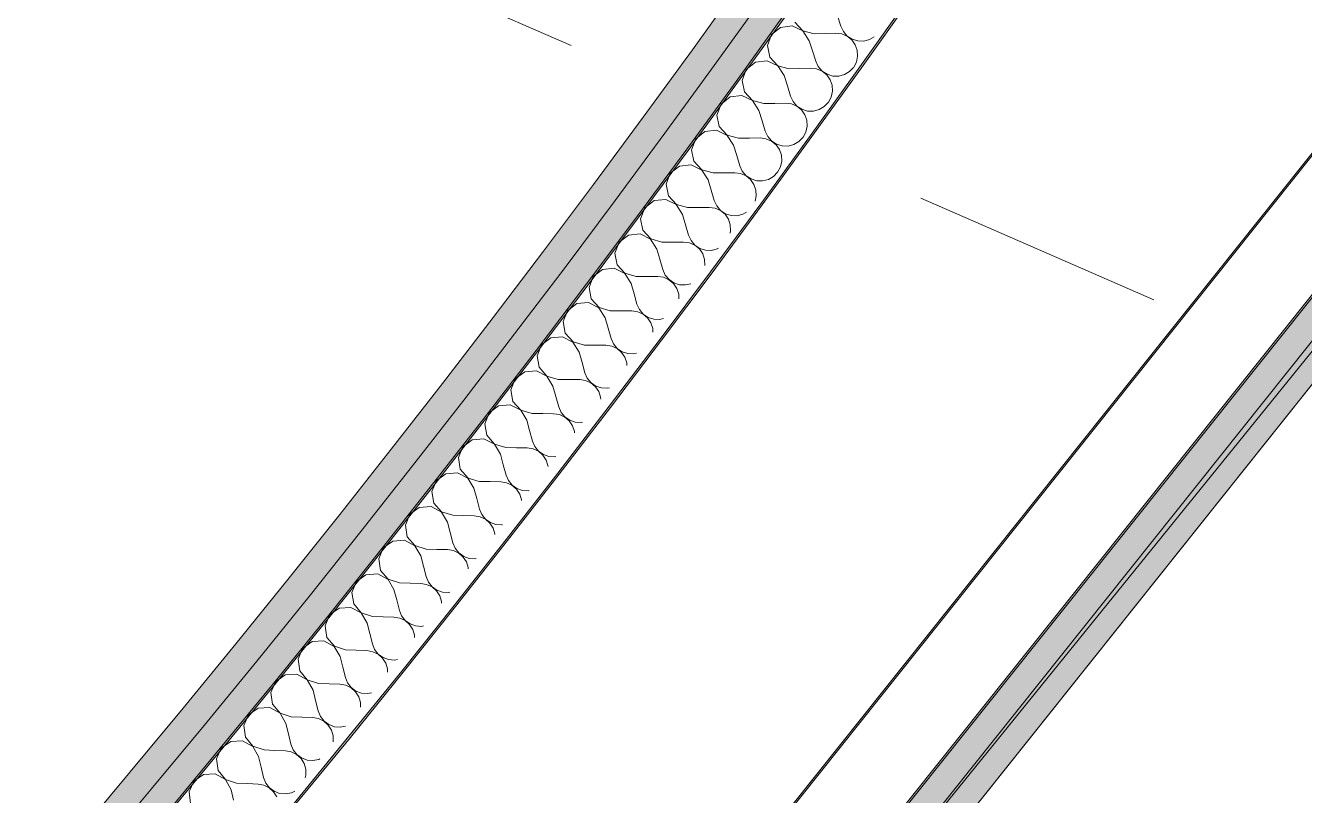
# Model space of a CAD drawing. Header units: millimetres. Extents: x -50172 to 90294, y -80883 to 956680.
# Drawn here: x -21261 to -20552, y -48176 to -47749 of the extents above; entities that cross this region are included whole.
import ezdxf
from ezdxf.enums import TextEntityAlignment as Align

# ---------------------------------------------------------------- set-up
doc = ezdxf.new("R2010")
doc.units = ezdxf.units.MM
doc.header["$MEASUREMENT"] = 0
for name, pattern in [('Dashed', [564.444447, 282.222223, -282.222223]), ('Double Dashed', [1093.611073, 529.166651, -211.666656, 141.111112, -211.666656]), ('Long Dashed', [1058.333302, 634.99999, -423.333311])]:
    doc.linetypes.add(name, pattern=pattern)
for name, color, linetype in [('A-25-M_Wall_Int', 7, 'Continuous'), ('New_A-15-MG_Structural_Grid_Phase_2', 7, 'Continuous'), ('New_A-25-M_Wall_Int', 7, 'Continuous')]:
    doc.layers.add(name, color=color, linetype=linetype)
for name, color, linetype, lineweight in [('A-25-M_Wall_Int_Pen_No__1', 7, 'Continuous', 13), ('A-25-M_Wall_Int_Pen_No__87', 8, 'Continuous', 20), ('New_A-25-M_Wall_Int_Pen_No__1', 7, 'Continuous', 13), ('New_A-25-M_Wall_Int_Pen_No__150', 7, 'Continuous', 0), ('New_A-35-M_FFE_Sanitary_Pen_No__1', 7, 'Continuous', 13), ('New_A-95-P_Drawing_Pen_No__1', 7, 'Continuous', 13), ('New_A-95-P_Drawing_Pen_No__191', 7, 'Continuous', 5)]:
    doc.layers.add(name, color=color, linetype=linetype, lineweight=lineweight)
for name, color, linetype, lineweight, true_color in [('A-25-M_Wall_Int_Pen_No__107', 7, 'Continuous', 15, 0xa6a6a6), ('A-25-M_Wall_Int_Pen_No__81', 7, 'Continuous', 20, 0x6a6a6a), ('New_A-15-MG_Structural_Grid_Phase_2_Pen_No__222', 7, 'Continuous', 13, 0x65af33), ('New_A-25-M_Wall_Int_Pen_No__107', 7, 'Continuous', 15, 0xa6a6a6), ('New_A-25-M_Wall_Int_Pen_No__81', 7, 'Continuous', 20, 0x6a6a6a)]:
    doc.layers.add(name, color=color, linetype=linetype, lineweight=lineweight, true_color=true_color)
doc.styles.add('GENERATED_STYLE_4', font='')
doc.styles.get('GENERATED_STYLE_4').set_extended_font_data('Swis721 BT')

# ---------------------------------------------------------------- blocks, each defined once
blk = doc.blocks.new('*X416')
at = {"layer": 'New_A-25-M_Wall_Int_Pen_No__150', "linetype": 'Continuous'}
for p, q in [((-20810.79, -47743.53), (-20809, -47749.22)), ((-20842.41, -47749.84), (-20847.5, -47753.88)), ((-20835.95, -47749.07), (-20842.41, -47749.84)), ((-20830.05, -47751.82), (-20835.95, -47749.07)), ((-20834.48, -47747.03), (-20829.99, -47751.74)), ((-20826.47, -47757.26), (-20830.05, -47751.82)), ((-20829.99, -47751.74), (-20823.69, -47753.38)), ((-20823.69, -47753.38), (-20817.74, -47753.24)), ((-20817.74, -47753.24), (-20811.78, -47753.1)), ((-20808.51, -47753.48), (-20811.78, -47753.1)), ((-20809, -47749.22), (-20807.59, -47752.19)), ((-20807.59, -47752.19), (-20805.42, -47754.65)), ((-20847.5, -47753.88), (-20849.72, -47759.99)), ((-20849.72, -47759.99), (-20848.39, -47766.36)), ((-20826.47, -47757.26), (-20824.69, -47762.94)), ((-20805.48, -47754.73), (-20808.51, -47753.48)), ((-20802.9, -47756.77), (-20805.48, -47754.73)), ((-20805.42, -47754.65), (-20802.66, -47756.43)), ((-20800.98, -47759.44), (-20802.9, -47756.77)), ((-20802.66, -47756.43), (-20799.51, -47757.38)), ((-20799.87, -47762.53), (-20800.98, -47759.44)), ((-20799.51, -47757.38), (-20796.22, -47757.44)), ((-20796.22, -47757.44), (-20793.04, -47756.58)), ((-20793.04, -47756.58), (-20790.56, -47755.1)), ((-20848.39, -47766.36), (-20843.92, -47771.09)), ((-20824.69, -47762.94), (-20822.92, -47768.63)), ((-20800.33, -47769.05), (-20799.65, -47765.82)), ((-20799.65, -47765.82), (-20799.87, -47762.53)), ((-20861.44, -47773.17), (-20863.67, -47779.28)), ((-20856.33, -47769.14), (-20861.44, -47773.17)), ((-20849.86, -47768.4), (-20856.33, -47769.14)), ((-20843.97, -47771.16), (-20849.86, -47768.4)), ((-20840.42, -47776.61), (-20843.97, -47771.16)), ((-20843.92, -47771.09), (-20837.63, -47772.75)), ((-20837.63, -47772.75), (-20831.67, -47772.63)), ((-20831.67, -47772.63), (-20825.71, -47772.51)), ((-20822.45, -47772.89), (-20825.71, -47772.51)), ((-20822.92, -47768.63), (-20821.52, -47771.6)), ((-20819.41, -47774.16), (-20822.45, -47772.89)), ((-20821.52, -47771.6), (-20819.36, -47774.08)), ((-20816.84, -47776.2), (-20819.41, -47774.16)), ((-20819.36, -47774.08), (-20816.6, -47775.87)), ((-20806.98, -47776.05), (-20804.14, -47774.37)), ((-20804.14, -47774.37), (-20801.94, -47772.05)), ((-20801.79, -47771.83), (-20800.33, -47769.05)), ((-20863.67, -47779.28), (-20862.37, -47785.65)), ((-20840.42, -47776.61), (-20838.66, -47782.31)), ((-20814.94, -47778.88), (-20816.84, -47776.2)), ((-20816.6, -47775.87), (-20813.46, -47776.83)), ((-20813.83, -47781.98), (-20814.94, -47778.88)), ((-20813.46, -47776.83), (-20810.17, -47776.89)), ((-20810.17, -47776.89), (-20806.98, -47776.05)), ((-20870.31, -47788.41), (-20875.43, -47792.42)), ((-20863.84, -47787.68), (-20870.31, -47788.41)), ((-20857.96, -47790.47), (-20863.84, -47787.68)), ((-20862.37, -47785.65), (-20857.91, -47790.39)), ((-20838.66, -47782.31), (-20836.9, -47788)), ((-20836.9, -47788), (-20835.51, -47790.98)), ((-20815.86, -47791.41), (-20814.31, -47788.49)), ((-20814.31, -47788.49), (-20813.62, -47785.27)), ((-20813.62, -47785.27), (-20813.83, -47781.98)), ((-20875.43, -47792.42), (-20877.69, -47798.52)), ((-20854.43, -47795.93), (-20857.96, -47790.47)), ((-20857.91, -47790.39), (-20851.62, -47792.07)), ((-20851.62, -47792.07), (-20845.66, -47791.97)), ((-20845.66, -47791.97), (-20839.7, -47791.87)), ((-20836.44, -47792.26), (-20839.7, -47791.87)), ((-20833.41, -47793.54), (-20836.44, -47792.26)), ((-20835.51, -47790.98), (-20833.36, -47793.46)), ((-20830.85, -47795.59), (-20833.41, -47793.54)), ((-20833.36, -47793.46), (-20830.61, -47795.26)), ((-20828.95, -47798.27), (-20830.85, -47795.59)), ((-20830.61, -47795.26), (-20827.47, -47796.23)), ((-20824.18, -47796.3), (-20820.99, -47795.47)), ((-20820.99, -47795.47), (-20818.14, -47793.8)), ((-20818.14, -47793.8), (-20815.86, -47791.41)), ((-20877.69, -47798.52), (-20876.4, -47804.9)), ((-20854.43, -47795.93), (-20852.68, -47801.63)), ((-20852.68, -47801.63), (-20850.94, -47807.33)), ((-20827.86, -47801.38), (-20828.95, -47798.27)), ((-20827.65, -47804.66), (-20827.86, -47801.38)), ((-20827.47, -47796.23), (-20824.18, -47796.3)), ((-20884.35, -47807.63), (-20889.49, -47811.62)), ((-20877.89, -47806.92), (-20884.35, -47807.63)), ((-20872.01, -47809.73), (-20877.89, -47806.92)), ((-20876.4, -47804.9), (-20871.96, -47809.65)), ((-20868.49, -47815.2), (-20872.01, -47809.73)), ((-20871.96, -47809.65), (-20865.67, -47811.35)), ((-20850.94, -47807.33), (-20849.56, -47810.31)), ((-20829.91, -47810.8), (-20828.36, -47807.89)), ((-20828.36, -47807.89), (-20827.65, -47804.66)), ((-20889.49, -47811.62), (-20891.76, -47817.71)), ((-20868.49, -47815.2), (-20866.77, -47820.9)), ((-20865.67, -47811.35), (-20859.72, -47811.27)), ((-20859.72, -47811.27), (-20853.76, -47811.18)), ((-20850.5, -47811.59), (-20853.76, -47811.18)), ((-20847.47, -47812.87), (-20850.5, -47811.59)), ((-20849.56, -47810.31), (-20847.42, -47812.8)), ((-20844.92, -47814.94), (-20847.47, -47812.87)), ((-20847.42, -47812.8), (-20844.67, -47814.6)), ((-20843.02, -47817.62), (-20844.92, -47814.94)), ((-20844.67, -47814.6), (-20841.54, -47815.58)), ((-20841.54, -47815.58), (-20838.25, -47815.67)), ((-20838.25, -47815.67), (-20835.05, -47814.85)), ((-20835.05, -47814.85), (-20832.2, -47813.18)), ((-20832.2, -47813.18), (-20829.91, -47810.8)), ((-20891.76, -47817.71), (-20890.5, -47824.1)), ((-20890.5, -47824.1), (-20886.07, -47828.86)), ((-20866.77, -47820.9), (-20865.05, -47826.61)), ((-20841.94, -47820.73), (-20843.02, -47817.62)), ((-20842.46, -47827.24), (-20841.75, -47824.02)), ((-20841.75, -47824.02), (-20841.94, -47820.73)), ((-20903.61, -47830.78), (-20905.9, -47836.86)), ((-20898.46, -47826.8), (-20903.61, -47830.78)), ((-20891.99, -47826.12), (-20898.46, -47826.8)), ((-20886.12, -47828.94), (-20891.99, -47826.12)), ((-20882.62, -47834.42), (-20886.12, -47828.94)), ((-20886.07, -47828.86), (-20879.79, -47830.58)), ((-20879.79, -47830.58), (-20873.83, -47830.52)), ((-20873.83, -47830.52), (-20867.88, -47830.46)), ((-20864.61, -47830.87), (-20867.88, -47830.46)), ((-20865.05, -47826.61), (-20863.67, -47829.59)), ((-20861.59, -47832.17), (-20864.61, -47830.87)), ((-20863.67, -47829.59), (-20861.54, -47832.09)), ((-20846.33, -47832.52), (-20844.03, -47830.15)), ((-20844.03, -47830.15), (-20842.46, -47827.24)), ((-20905.9, -47836.86), (-20904.65, -47843.25)), ((-20882.62, -47834.42), (-20880.91, -47840.13)), ((-20859.04, -47834.24), (-20861.59, -47832.17)), ((-20861.54, -47832.09), (-20858.8, -47833.9)), ((-20857.16, -47836.93), (-20859.04, -47834.24)), ((-20858.8, -47833.9), (-20855.67, -47834.89)), ((-20856.09, -47840.04), (-20857.16, -47836.93)), ((-20855.67, -47834.89), (-20852.38, -47834.99)), ((-20852.38, -47834.99), (-20849.18, -47834.18)), ((-20849.18, -47834.18), (-20846.33, -47832.52)), ((-20906.15, -47845.27), (-20912.62, -47845.93)), ((-20900.3, -47848.11), (-20906.15, -47845.27)), ((-20904.65, -47843.25), (-20900.24, -47848.03)), ((-20880.91, -47840.13), (-20879.21, -47845.84)), ((-20856.55, -47846.2), (-20855.9, -47843.33)), ((-20855.9, -47843.33), (-20856.09, -47840.04)), ((-20917.78, -47849.89), (-20920.1, -47855.97)), ((-20912.62, -47845.93), (-20917.78, -47849.89)), ((-20896.81, -47853.6), (-20900.3, -47848.11)), ((-20900.24, -47848.03), (-20893.97, -47849.77)), ((-20893.97, -47849.77), (-20888.01, -47849.73)), ((-20888.01, -47849.73), (-20882.05, -47849.68)), ((-20878.79, -47850.11), (-20882.05, -47849.68)), ((-20879.21, -47845.84), (-20877.85, -47848.83)), ((-20875.78, -47851.41), (-20878.79, -47850.11)), ((-20877.85, -47848.83), (-20875.72, -47851.33)), ((-20873.23, -47853.49), (-20875.78, -47851.41)), ((-20875.72, -47851.33), (-20872.99, -47853.16)), ((-20863.37, -47853.46), (-20861.28, -47852.26)), ((-20920.1, -47855.97), (-20918.87, -47862.36)), ((-20896.81, -47853.6), (-20895.12, -47859.32)), ((-20895.12, -47859.32), (-20893.44, -47865.03)), ((-20871.36, -47856.19), (-20873.23, -47853.49)), ((-20872.99, -47853.16), (-20869.86, -47854.16)), ((-20870.29, -47859.3), (-20871.36, -47856.19)), ((-20870.12, -47862.59), (-20870.29, -47859.3)), ((-20869.86, -47854.16), (-20866.57, -47854.26)), ((-20866.57, -47854.26), (-20863.37, -47853.46)), ((-20926.85, -47865.02), (-20932.02, -47868.96)), ((-20920.37, -47864.38), (-20926.85, -47865.02)), ((-20914.53, -47867.23), (-20920.37, -47864.38)), ((-20918.87, -47862.36), (-20914.47, -47867.15)), ((-20893.44, -47865.03), (-20892.08, -47868.03)), ((-20870.44, -47864), (-20870.12, -47862.59)), ((-20932.02, -47868.96), (-20934.35, -47875.03)), ((-20911.06, -47872.74), (-20914.53, -47867.23)), ((-20914.47, -47867.15), (-20908.21, -47868.92)), ((-20911.06, -47872.74), (-20909.39, -47878.46)), ((-20908.21, -47868.92), (-20902.25, -47868.89)), ((-20902.25, -47868.89), (-20896.29, -47868.87)), ((-20893.03, -47869.3), (-20896.29, -47868.87)), ((-20890.02, -47870.61), (-20893.03, -47869.3)), ((-20892.08, -47868.03), (-20889.96, -47870.54)), ((-20887.48, -47872.7), (-20890.02, -47870.61)), ((-20889.96, -47870.54), (-20887.23, -47872.37)), ((-20885.62, -47875.41), (-20887.48, -47872.7)), ((-20887.23, -47872.37), (-20884.11, -47873.38)), ((-20884.11, -47873.38), (-20880.82, -47873.49)), ((-20880.82, -47873.49), (-20877.62, -47872.7)), ((-20877.62, -47872.7), (-20876.93, -47872.31)), ((-20934.35, -47875.03), (-20933.15, -47881.43)), ((-20909.39, -47878.46), (-20907.72, -47884.18)), ((-20884.56, -47878.52), (-20885.62, -47875.41)), ((-20884.4, -47881.81), (-20884.56, -47878.52)), ((-20946.32, -47887.98), (-20948.67, -47894.05)), ((-20941.14, -47884.06), (-20946.32, -47887.98)), ((-20934.66, -47883.44), (-20941.14, -47884.06)), ((-20928.82, -47886.31), (-20934.66, -47883.44)), ((-20933.15, -47881.43), (-20928.76, -47886.23)), ((-20925.37, -47891.83), (-20928.82, -47886.31)), ((-20928.76, -47886.23), (-20922.51, -47888.01)), ((-20922.51, -47888.01), (-20916.55, -47888.01)), ((-20916.55, -47888.01), (-20910.59, -47888)), ((-20907.33, -47888.45), (-20910.59, -47888)), ((-20907.72, -47884.18), (-20906.38, -47887.18)), ((-20906.38, -47887.18), (-20904.27, -47889.69)), ((-20884.42, -47881.91), (-20884.4, -47881.81)), ((-20948.67, -47894.05), (-20947.49, -47900.44)), ((-20925.37, -47891.83), (-20923.72, -47897.55)), ((-20904.32, -47889.77), (-20907.33, -47888.45)), ((-20901.79, -47891.87), (-20904.32, -47889.77)), ((-20904.27, -47889.69), (-20901.54, -47891.53)), ((-20899.94, -47894.58), (-20901.79, -47891.87)), ((-20901.54, -47891.53), (-20898.42, -47892.55)), ((-20898.89, -47897.7), (-20899.94, -47894.58)), ((-20898.42, -47892.55), (-20895.13, -47892.68)), ((-20895.13, -47892.68), (-20892.29, -47891.99)), ((-20947.49, -47900.44), (-20943.12, -47905.27)), ((-20923.72, -47897.55), (-20922.07, -47903.28)), ((-20898.77, -47900.29), (-20898.89, -47897.7)), ((-20960.68, -47906.96), (-20963.05, -47913.02)), ((-20955.48, -47903.05), (-20960.68, -47906.96)), ((-20949, -47902.45), (-20955.48, -47903.05)), ((-20943.18, -47905.34), (-20949, -47902.45)), ((-20939.74, -47910.87), (-20943.18, -47905.34)), ((-20943.12, -47905.27), (-20936.86, -47907.07)), ((-20936.86, -47907.07), (-20930.91, -47907.08)), ((-20930.91, -47907.08), (-20924.95, -47907.09)), ((-20921.69, -47907.55), (-20924.95, -47907.09)), ((-20922.07, -47903.28), (-20920.74, -47906.28)), ((-20918.69, -47908.88), (-20921.69, -47907.55)), ((-20920.74, -47906.28), (-20918.63, -47908.8)), ((-20916.17, -47910.98), (-20918.69, -47908.88)), ((-20918.63, -47908.8), (-20915.92, -47910.65)), ((-20963.05, -47913.02), (-20961.89, -47919.42)), ((-20939.74, -47910.87), (-20938.11, -47916.6)), ((-20914.32, -47913.7), (-20916.17, -47910.98)), ((-20915.92, -47910.65), (-20912.8, -47911.68)), ((-20913.28, -47916.82), (-20914.32, -47913.7)), ((-20912.8, -47911.68), (-20909.51, -47911.82)), ((-20909.51, -47911.82), (-20907.37, -47911.31)), ((-20969.89, -47922), (-20975.1, -47925.89)), ((-20963.41, -47921.42), (-20969.89, -47922)), ((-20957.59, -47924.33), (-20963.41, -47921.42)), ((-20961.89, -47919.42), (-20957.53, -47924.25)), ((-20938.11, -47916.6), (-20936.48, -47922.33)), ((-20936.48, -47922.33), (-20935.15, -47925.34)), ((-20913.2, -47918.77), (-20913.28, -47916.82)), ((-20975.1, -47925.89), (-20977.49, -47931.94)), ((-20954.18, -47929.87), (-20957.59, -47924.33)), ((-20957.53, -47924.25), (-20951.28, -47926.07)), ((-20954.18, -47929.87), (-20952.56, -47935.6)), ((-20951.28, -47926.07), (-20945.33, -47926.11)), ((-20945.33, -47926.11), (-20939.37, -47926.14)), ((-20936.11, -47926.61), (-20939.37, -47926.14)), ((-20933.11, -47927.95), (-20936.11, -47926.61)), ((-20935.15, -47925.34), (-20933.06, -47927.87)), ((-20930.6, -47930.06), (-20933.11, -47927.95)), ((-20933.06, -47927.87), (-20930.35, -47929.73)), ((-20928.76, -47932.78), (-20930.6, -47930.06)), ((-20930.35, -47929.73), (-20927.23, -47930.77)), ((-20923.94, -47930.91), (-20922.39, -47930.55)), ((-20977.49, -47931.94), (-20976.34, -47938.35)), ((-20952.56, -47935.6), (-20950.95, -47941.34)), ((-20927.73, -47935.91), (-20928.76, -47932.78)), ((-20927.68, -47937.32), (-20927.73, -47935.91)), ((-20927.23, -47930.77), (-20923.94, -47930.91)), ((-20989.58, -47944.78), (-20991.99, -47950.82)), ((-20984.36, -47940.9), (-20989.58, -47944.78)), ((-20977.87, -47940.34), (-20984.36, -47940.9)), ((-20972.06, -47943.27), (-20977.87, -47940.34)), ((-20976.34, -47938.35), (-20972.01, -47943.2)), ((-20968.67, -47948.82), (-20972.06, -47943.27)), ((-20972.01, -47943.2), (-20965.76, -47945.04)), ((-20950.95, -47941.34), (-20949.63, -47944.35)), ((-20949.63, -47944.35), (-20947.54, -47946.89)), ((-20991.99, -47950.82), (-20990.86, -47957.23)), ((-20968.67, -47948.82), (-20967.07, -47954.56)), ((-20965.76, -47945.04), (-20959.81, -47945.09)), ((-20959.81, -47945.09), (-20953.85, -47945.14)), ((-20950.6, -47945.62), (-20953.85, -47945.14)), ((-20947.6, -47946.97), (-20950.6, -47945.62)), ((-20945.09, -47949.08), (-20947.6, -47946.97)), ((-20947.54, -47946.89), (-20944.84, -47948.75)), ((-20943.26, -47951.81), (-20945.09, -47949.08)), ((-20944.84, -47948.75), (-20941.73, -47949.81)), ((-20942.24, -47954.94), (-20943.26, -47951.81)), ((-20941.73, -47949.81), (-20938.44, -47949.96)), ((-20938.44, -47949.96), (-20937.35, -47949.71)), ((-20990.86, -47957.23), (-20986.54, -47962.09)), ((-20967.07, -47954.56), (-20965.48, -47960.3)), ((-20942.21, -47955.93), (-20942.24, -47954.94)), ((-21004.12, -47963.62), (-21006.54, -47969.65)), ((-20998.88, -47959.76), (-21004.12, -47963.62)), ((-20992.4, -47959.22), (-20998.88, -47959.76)), ((-20986.6, -47962.17), (-20992.4, -47959.22)), ((-20983.22, -47967.73), (-20986.6, -47962.17)), ((-20986.54, -47962.09), (-20980.3, -47963.95)), ((-20980.3, -47963.95), (-20974.35, -47964.02)), ((-20974.35, -47964.02), (-20968.39, -47964.09)), ((-20965.14, -47964.58), (-20968.39, -47964.09)), ((-20965.48, -47960.3), (-20964.17, -47963.32)), ((-20962.15, -47965.94), (-20965.14, -47964.58)), ((-20964.17, -47963.32), (-20962.09, -47965.86)), ((-20959.64, -47968.07), (-20962.15, -47965.94)), ((-20962.09, -47965.86), (-20959.39, -47967.74)), ((-21006.54, -47969.65), (-21005.44, -47976.06)), ((-20983.22, -47967.73), (-20981.64, -47973.47)), ((-20957.82, -47970.8), (-20959.64, -47968.07)), ((-20959.39, -47967.74), (-20956.28, -47968.8)), ((-20956.82, -47973.93), (-20957.82, -47970.8)), ((-20956.28, -47968.8), (-20952.99, -47968.96)), ((-20952.99, -47968.96), (-20952.25, -47968.79)), ((-21013.47, -47978.57), (-21018.72, -47982.41)), ((-21006.98, -47978.05), (-21013.47, -47978.57)), ((-21001.19, -47981.02), (-21006.98, -47978.05)), ((-21005.44, -47976.06), (-21001.13, -47980.94)), ((-20981.64, -47973.47), (-20980.06, -47979.22)), ((-20980.06, -47979.22), (-20978.77, -47982.24)), ((-20956.79, -47974.62), (-20956.82, -47973.93)), ((-21018.72, -47982.41), (-21021.16, -47988.44)), ((-20997.83, -47986.59), (-21001.19, -47981.02)), ((-21001.13, -47980.94), (-20994.9, -47982.82)), ((-20997.83, -47986.59), (-20996.27, -47992.34)), ((-20994.9, -47982.82), (-20988.95, -47982.91)), ((-20988.95, -47982.91), (-20982.99, -47983)), ((-20979.74, -47983.5), (-20982.99, -47983)), ((-20976.75, -47984.87), (-20979.74, -47983.5)), ((-20978.77, -47982.24), (-20976.69, -47984.79)), ((-20974.26, -47987), (-20976.75, -47984.87)), ((-20976.69, -47984.79), (-20974, -47986.67)), ((-20972.44, -47989.74), (-20974.26, -47987)), ((-20974, -47986.67), (-20970.9, -47987.74)), ((-21021.16, -47988.44), (-21020.08, -47994.85)), ((-20996.27, -47992.34), (-20994.71, -47998.09)), ((-20971.45, -47992.88), (-20972.44, -47989.74)), ((-20971.43, -47993.37), (-20971.45, -47992.88)), ((-20970.9, -47987.74), (-20967.61, -47987.92)), ((-20967.61, -47987.92), (-20967.09, -47987.8)), ((-21033.38, -48001.16), (-21035.84, -48007.18)), ((-21028.12, -47997.33), (-21033.38, -48001.16)), ((-21021.63, -47996.83), (-21028.12, -47997.33)), ((-21015.85, -47999.82), (-21021.63, -47996.83)), ((-21020.08, -47994.85), (-21015.79, -47999.74)), ((-21012.5, -48005.4), (-21015.85, -47999.82)), ((-21015.79, -47999.74), (-21009.56, -48001.64)), ((-20994.71, -47998.09), (-20993.43, -48001.11)), ((-20993.43, -48001.11), (-20991.36, -48003.67)), ((-21035.84, -48007.18), (-21034.78, -48013.6)), ((-21012.5, -48005.4), (-21010.96, -48011.16)), ((-21009.56, -48001.64), (-21003.61, -48001.75)), ((-21003.61, -48001.75), (-20997.65, -48001.86)), ((-20994.4, -48002.37), (-20997.65, -48001.86)), ((-20991.42, -48003.75), (-20994.4, -48002.37)), ((-20988.93, -48005.89), (-20991.42, -48003.75)), ((-20991.36, -48003.67), (-20988.67, -48005.56)), ((-20987.12, -48008.63), (-20988.93, -48005.89)), ((-20988.67, -48005.56), (-20985.57, -48006.64)), ((-20986.14, -48011.77), (-20987.12, -48008.63)), ((-20985.57, -48006.64), (-20982.29, -48006.83)), ((-20982.29, -48006.83), (-20981.87, -48006.74)), ((-21036.33, -48015.57), (-21042.82, -48016.05)), ((-21030.56, -48018.58), (-21036.33, -48015.57)), ((-21034.78, -48013.6), (-21030.5, -48018.5)), ((-21010.96, -48011.16), (-21009.42, -48016.91)), ((-20986.13, -48012.19), (-20986.14, -48011.77)), ((-21048.09, -48019.86), (-21050.58, -48025.87)), ((-21042.82, -48016.05), (-21048.09, -48019.86)), ((-21027.23, -48024.17), (-21030.56, -48018.58)), ((-21030.5, -48018.5), (-21024.28, -48020.42)), ((-21024.28, -48020.42), (-21018.33, -48020.55)), ((-21018.33, -48020.55), (-21012.37, -48020.67)), ((-21009.12, -48021.19), (-21012.37, -48020.67)), ((-21009.42, -48016.91), (-21008.14, -48019.94)), ((-21006.15, -48022.58), (-21009.12, -48021.19)), ((-21008.14, -48019.94), (-21006.09, -48022.5)), ((-21003.66, -48024.73), (-21006.15, -48022.58)), ((-21006.09, -48022.5), (-21003.41, -48024.4)), ((-21050.58, -48025.87), (-21049.54, -48032.29)), ((-21027.23, -48024.17), (-21025.71, -48029.93)), ((-21025.71, -48029.93), (-21024.19, -48035.69)), ((-21001.87, -48027.48), (-21003.66, -48024.73)), ((-21003.41, -48024.4), (-21000.31, -48025.49)), ((-21000.89, -48030.62), (-21001.87, -48027.48)), ((-21000.31, -48025.49), (-20997.02, -48025.69)), ((-20997.02, -48025.69), (-20996.59, -48025.6)), ((-21057.59, -48034.72), (-21062.87, -48038.51)), ((-21051.1, -48034.26), (-21057.59, -48034.72)), ((-21045.33, -48037.29), (-21051.1, -48034.26)), ((-21049.54, -48032.29), (-21045.27, -48037.21)), ((-21024.19, -48035.69), (-21022.92, -48038.72)), ((-21000.88, -48031.09), (-21000.89, -48030.62)), ((-21062.87, -48038.51), (-21065.37, -48044.52)), ((-21042.03, -48042.89), (-21045.33, -48037.29)), ((-21045.27, -48037.21), (-21039.06, -48039.15)), ((-21042.03, -48042.89), (-21040.52, -48048.65)), ((-21039.06, -48039.15), (-21033.11, -48039.3)), ((-21033.11, -48039.3), (-21027.15, -48039.44)), ((-21023.91, -48039.97), (-21027.15, -48039.44)), ((-21020.93, -48041.37), (-21023.91, -48039.97)), ((-21022.92, -48038.72), (-21020.87, -48041.29)), ((-21018.46, -48043.53), (-21020.93, -48041.37)), ((-21020.87, -48041.29), (-21018.2, -48043.2)), ((-21016.67, -48046.28), (-21018.46, -48043.53)), ((-21018.2, -48043.2), (-21015.1, -48044.3)), ((-21065.37, -48044.52), (-21064.35, -48050.94)), ((-21064.35, -48050.94), (-21060.11, -48055.87)), ((-21040.52, -48048.65), (-21039.02, -48054.42)), ((-21015.7, -48049.43), (-21016.67, -48046.28)), ((-21015.69, -48050.06), (-21015.7, -48049.43)), ((-21015.1, -48044.3), (-21011.82, -48044.51)), ((-21011.82, -48044.51), (-21011.26, -48044.39)), ((-21077.71, -48057.12), (-21080.23, -48063.12)), ((-21072.41, -48053.34), (-21077.71, -48057.12)), ((-21065.92, -48052.91), (-21072.41, -48053.34)), ((-21060.17, -48055.95), (-21065.92, -48052.91)), ((-21056.88, -48061.56), (-21060.17, -48055.95)), ((-21060.11, -48055.87), (-21053.9, -48057.83)), ((-21053.9, -48057.83), (-21047.95, -48058)), ((-21047.95, -48058), (-21041.99, -48058.16)), ((-21038.75, -48058.7), (-21041.99, -48058.16)), ((-21039.02, -48054.42), (-21037.76, -48057.46)), ((-21037.76, -48057.46), (-21035.72, -48060.03)), ((-21080.23, -48063.12), (-21079.23, -48069.54)), ((-21056.88, -48061.56), (-21055.39, -48067.33)), ((-21035.78, -48060.11), (-21038.75, -48058.7)), ((-21033.31, -48062.27), (-21035.78, -48060.11)), ((-21035.72, -48060.03), (-21033.05, -48061.95)), ((-21031.53, -48065.04), (-21033.31, -48062.27)), ((-21033.05, -48061.95), (-21029.96, -48063.06)), ((-21030.57, -48068.18), (-21031.53, -48065.04)), ((-21029.96, -48063.06), (-21026.67, -48063.28)), ((-21026.67, -48063.28), (-21025.87, -48063.11)), ((-21087.29, -48071.92), (-21092.6, -48075.68)), ((-21080.8, -48071.51), (-21087.29, -48071.92)), ((-21075.06, -48074.56), (-21080.8, -48071.51)), ((-21079.23, -48069.54), (-21075, -48074.49)), ((-21055.39, -48067.33), (-21053.9, -48073.1)), ((-21030.56, -48069.11), (-21030.57, -48068.18)), ((-21092.6, -48075.68), (-21095.14, -48081.67)), ((-21071.79, -48080.19), (-21075.06, -48074.56)), ((-21075, -48074.49), (-21068.8, -48076.47)), ((-21068.8, -48076.47), (-21062.84, -48076.65)), ((-21062.84, -48076.65), (-21056.89, -48076.83)), ((-21053.65, -48077.38), (-21056.89, -48076.83)), ((-21053.9, -48073.1), (-21052.65, -48076.14)), ((-21050.68, -48078.8), (-21053.65, -48077.38)), ((-21052.65, -48076.14), (-21050.62, -48078.72)), ((-21048.22, -48080.97), (-21050.68, -48078.8)), ((-21050.62, -48078.72), (-21047.96, -48080.65)), ((-21095.14, -48081.67), (-21094.16, -48088.1)), ((-21071.79, -48080.19), (-21070.32, -48085.96)), ((-21070.32, -48085.96), (-21068.85, -48091.74)), ((-21046.45, -48083.74), (-21048.22, -48080.97)), ((-21047.96, -48080.65), (-21044.87, -48081.77)), ((-21045.5, -48086.89), (-21046.45, -48083.74)), ((-21044.87, -48081.77), (-21041.59, -48082)), ((-21041.59, -48082), (-21040.43, -48081.76)), ((-21102.24, -48090.45), (-21107.56, -48094.19)), ((-21095.74, -48090.06), (-21102.24, -48090.45)), ((-21090.01, -48093.13), (-21095.74, -48090.06)), ((-21094.16, -48088.1), (-21089.95, -48093.06)), ((-21086.75, -48098.77), (-21090.01, -48093.13)), ((-21089.95, -48093.06), (-21083.76, -48095.06)), ((-21068.85, -48091.74), (-21067.61, -48094.78)), ((-21045.49, -48088.23), (-21045.5, -48086.89)), ((-21107.56, -48094.19), (-21110.12, -48100.17)), ((-21110.12, -48100.17), (-21109.16, -48106.61)), ((-21086.75, -48098.77), (-21085.3, -48104.55)), ((-21083.76, -48095.06), (-21077.8, -48095.26)), ((-21077.8, -48095.26), (-21071.85, -48095.46)), ((-21068.61, -48096.02), (-21071.85, -48095.46)), ((-21065.65, -48097.45), (-21068.61, -48096.02)), ((-21067.61, -48094.78), (-21065.59, -48097.37)), ((-21063.19, -48099.63), (-21065.65, -48097.45)), ((-21065.59, -48097.37), (-21062.93, -48099.3)), ((-21061.43, -48102.4), (-21063.19, -48099.63)), ((-21062.93, -48099.3), (-21059.85, -48100.43)), ((-21059.85, -48100.43), (-21056.56, -48100.67)), ((-21056.56, -48100.67), (-21054.93, -48100.34)), ((-21109.16, -48106.61), (-21104.96, -48111.58)), ((-21085.3, -48104.55), (-21083.85, -48110.33)), ((-21060.49, -48105.56), (-21061.43, -48102.4)), ((-21060.47, -48107.43), (-21060.49, -48105.56)), ((-21122.57, -48112.66), (-21125.15, -48118.63)), ((-21117.24, -48108.93), (-21122.57, -48112.66)), ((-21110.74, -48108.56), (-21117.24, -48108.93)), ((-21105.02, -48111.65), (-21110.74, -48108.56)), ((-21101.78, -48117.3), (-21105.02, -48111.65)), ((-21104.96, -48111.58), (-21098.77, -48113.6)), ((-21098.77, -48113.6), (-21092.82, -48113.82)), ((-21092.82, -48113.82), (-21086.86, -48114.04)), ((-21083.63, -48114.61), (-21086.86, -48114.04)), ((-21083.85, -48110.33), (-21082.63, -48113.37)), ((-21080.67, -48116.04), (-21083.63, -48114.61)), ((-21082.63, -48113.37), (-21080.61, -48115.97)), ((-21125.15, -48118.63), (-21124.21, -48125.07)), ((-21101.78, -48117.3), (-21100.35, -48123.08)), ((-21078.22, -48118.23), (-21080.67, -48116.04)), ((-21080.61, -48115.97), (-21077.96, -48117.91)), ((-21076.47, -48121.01), (-21078.22, -48118.23)), ((-21077.96, -48117.91), (-21074.88, -48119.05)), ((-21075.54, -48124.17), (-21076.47, -48121.01)), ((-21074.88, -48119.05), (-21071.6, -48119.3)), ((-21071.6, -48119.3), (-21069.39, -48118.85)), ((-21132.3, -48127.37), (-21137.64, -48131.07)), ((-21125.8, -48127.01), (-21132.3, -48127.37)), ((-21120.09, -48130.13), (-21125.8, -48127.01)), ((-21124.21, -48125.07), (-21120.03, -48130.05)), ((-21100.35, -48123.08), (-21098.92, -48128.87)), ((-21098.92, -48128.87), (-21097.7, -48131.92)), ((-21075.52, -48126.71), (-21075.54, -48124.17)), ((-21137.64, -48131.07), (-21140.24, -48137.04)), ((-21116.87, -48135.78), (-21120.09, -48130.13)), ((-21120.03, -48130.05), (-21113.85, -48132.09)), ((-21116.87, -48135.78), (-21115.45, -48141.57)), ((-21113.85, -48132.09), (-21107.89, -48132.33)), ((-21107.89, -48132.33), (-21101.94, -48132.57)), ((-21098.7, -48133.15), (-21101.94, -48132.57)), ((-21095.75, -48134.59), (-21098.7, -48133.15)), ((-21097.7, -48131.92), (-21095.69, -48134.52)), ((-21093.31, -48136.79), (-21095.75, -48134.59)), ((-21095.69, -48134.52), (-21093.05, -48136.47)), ((-21140.24, -48137.04), (-21139.32, -48143.48)), ((-21139.32, -48143.48), (-21135.15, -48148.48)), ((-21115.45, -48141.57), (-21114.04, -48147.36)), ((-21091.57, -48139.58), (-21093.31, -48136.79)), ((-21093.05, -48136.47), (-21089.97, -48137.62)), ((-21090.65, -48142.74), (-21091.57, -48139.58)), ((-21090.64, -48146.03), (-21090.65, -48142.74)), ((-21089.97, -48137.62), (-21086.69, -48137.88)), ((-21086.69, -48137.88), (-21083.79, -48137.3)), ((-21152.77, -48149.44), (-21155.39, -48155.4)), ((-21147.42, -48145.75), (-21152.77, -48149.44)), ((-21140.92, -48145.42), (-21147.42, -48145.75)), ((-21135.21, -48148.55), (-21140.92, -48145.42)), ((-21132.01, -48154.22), (-21135.21, -48148.55)), ((-21135.15, -48148.48), (-21128.98, -48150.53)), ((-21128.98, -48150.53), (-21123.03, -48150.79)), ((-21114.04, -48147.36), (-21112.83, -48150.41)), ((-21112.83, -48150.41), (-21110.83, -48153.02)), ((-21090.65, -48146.1), (-21090.64, -48146.03)), ((-21155.39, -48155.4), (-21154.49, -48161.84)), ((-21132.01, -48154.22), (-21130.62, -48160.01)), ((-21123.03, -48150.79), (-21117.07, -48151.05)), ((-21113.84, -48151.64), (-21117.07, -48151.05)), ((-21110.89, -48153.1), (-21113.84, -48151.64)), ((-21108.46, -48155.3), (-21110.89, -48153.1)), ((-21110.83, -48153.02), (-21108.19, -48154.98)), ((-21106.72, -48158.09), (-21108.46, -48155.3)), ((-21108.19, -48154.98), (-21105.12, -48156.14)), ((-21105.12, -48156.14), (-21101.84, -48156.41)), ((-21101.84, -48156.41), (-21098.61, -48155.77)), ((-21098.61, -48155.77), (-21097.95, -48155.43)), ((-21162.59, -48164.09), (-21167.96, -48167.77)), ((-21156.09, -48163.78), (-21162.59, -48164.09)), ((-21150.4, -48166.93), (-21156.09, -48163.78)), ((-21154.49, -48161.84), (-21150.34, -48166.85)), ((-21130.62, -48160.01), (-21129.22, -48165.8)), ((-21105.82, -48161.25), (-21106.72, -48158.09)), ((-21106.24, -48166.06), (-21105.81, -48164.55)), ((-21105.81, -48164.55), (-21105.82, -48161.25)), ((-21167.96, -48167.77), (-21170.59, -48173.71)), ((-21147.21, -48172.6), (-21150.4, -48166.93)), ((-21150.34, -48166.85), (-21144.17, -48168.93)), ((-21144.17, -48168.93), (-21138.22, -48169.21)), ((-21138.22, -48169.21), (-21132.27, -48169.48)), ((-21129.03, -48170.09), (-21132.27, -48169.48)), ((-21129.22, -48165.8), (-21128.02, -48168.86)), ((-21126.09, -48171.55), (-21129.03, -48170.09)), ((-21128.02, -48168.86), (-21126.03, -48171.48)), ((-21123.67, -48173.76), (-21126.09, -48171.55)), ((-21126.03, -48171.48), (-21123.4, -48173.44)), ((-21170.59, -48173.71), (-21169.71, -48180.16)), ((-21147.21, -48172.6), (-21145.84, -48178.4)), ((-21121.94, -48176.56), (-21123.67, -48173.76)), ((-21123.4, -48173.44), (-21120.33, -48174.61)), ((-21120.33, -48174.61), (-21117.05, -48174.89)), ((-21117.05, -48174.89), (-21113.82, -48174.27)), ((-21113.82, -48174.27), (-21111.88, -48173.29))]:
    blk.add_line(p, q, dxfattribs=at)
blk = doc.blocks.new('Wall_96_1', base_point=(-29918.46, -50217.22))
at = {"layer": 'New_A-25-M_Wall_Int_Pen_No__107', "linetype": 'Continuous'}
for points in [[(-20095.26, -46371.16, -0.413614), (-29918.46, -50217.22), (-29924.46, -50230.97, 0.413614), (-20081.52, -46377.18)], [(-20081.52, -46377.18, -0.413614), (-29924.46, -50230.97), (-29930.45, -50244.72, 0.413614), (-20067.79, -46383.21)]]:
    blk.add_hatch(color=256, dxfattribs=at).paths.add_polyline_path(points)
at = {"layer": 'New_A-25-M_Wall_Int_Pen_No__81', "linetype": 'Continuous', "lineweight": 0, "true_color": 0x353535}
for points in [[(-20067.79, -46383.21, -0.413614), (-29930.45, -50244.72), (-29930.85, -50245.64, 0.413614), (-20066.87, -46383.61)], [(-20021.08, -46403.69, -0.413614), (-29950.84, -50291.47), (-29951.24, -50292.39, 0.413614), (-20020.16, -46404.09)]]:
    blk.add_hatch(color=250, dxfattribs=at).paths.add_polyline_path(points)
at = {"layer": 'New_A-25-M_Wall_Int_Pen_No__1', "linetype": 'Continuous'}
for radius in [7467.12, 7498.12, 7497.12, 7482.12, 7549.12, 7548.12]:
    blk.add_arc((-26933.84, -43372.52), radius, 246.440445, 336.323082, dxfattribs=at)
at = {"layer": 'New_A-25-M_Wall_Int', "color": 250, "lineweight": 50, "true_color": 0x2a2a2a}
blk.add_blockref('*X416', (0, 0), dxfattribs=at)
blk = doc.blocks.new('Wall_244_1', base_point=(-22330.43, -50182.12))
at = {"layer": 'A-25-M_Wall_Int_Pen_No__87', "linetype": 'Continuous', "flags": 128}
for points in [[(-19767.19, -46841.47), (-22379.61, -50115.48)], [(-22330.43, -50182.12), (-19691.26, -46874.58)]]:
    blk.add_lwpolyline(points, dxfattribs=at)
blk = doc.blocks.new('Wall_401_1', base_point=(-22330.83, -50182.61))
at = {"layer": 'A-25-M_Wall_Int_Pen_No__107', "linetype": 'Continuous'}
for points in [[(-22340.05, -50170.12), (-19705.5, -46868.37), (-19719.73, -46862.16), (-22349.27, -50157.62)], [(-22330.83, -50182.61), (-19691.26, -46874.58), (-19705.5, -46868.37), (-22340.05, -50170.12)]]:
    blk.add_hatch(color=256, dxfattribs=at).paths.add_polyline_path(points)
at = {"layer": 'A-25-M_Wall_Int_Pen_No__81', "linetype": 'Continuous', "lineweight": 0, "true_color": 0x353535}
for points in [[(-22379.39, -50116.81), (-19766.24, -46841.88), (-19767.19, -46841.47), (-22380, -50115.98)], [(-22349.27, -50157.62), (-19719.73, -46862.16), (-19720.68, -46861.75), (-22349.88, -50156.79)]]:
    blk.add_hatch(color=250, dxfattribs=at).paths.add_polyline_path(points)
at = {"layer": 'A-25-M_Wall_Int_Pen_No__1', "linetype": 'Continuous'}
for p, q in [((-22379.39, -50116.81), (-19766.24, -46841.88)), ((-22349.88, -50156.79), (-19720.68, -46861.75)), ((-22349.27, -50157.62), (-19719.73, -46862.16)), ((-22340.05, -50170.12), (-19705.5, -46868.37))]:
    blk.add_line(p, q, dxfattribs=at)
at = {"layer": 'A-25-M_Wall_Int_Pen_No__1', "linetype": 'Continuous', "flags": 128}
for points in [[(-19767.19, -46841.47), (-22380, -50115.98)], [(-22330.83, -50182.61), (-19691.26, -46874.58)]]:
    blk.add_lwpolyline(points, dxfattribs=at)
blk = doc.blocks.new('Standard grid marker_15')
at = {"layer": 'New_A-15-MG_Structural_Grid_Phase_2_Pen_No__222', "linetype": 'Double Dashed'}
blk.add_line((20063.55, 0), (22654.17, 0), dxfattribs=at)
at = {"layer": 'New_A-15-MG_Structural_Grid_Phase_2_Pen_No__222', "style": 'GENERATED_STYLE_4'}
for tag, p in [('AC_MarkerText_1_0', (-500, 43.39)), ('AC_MarkerText_1_1', (23154.17, 43.39))]:
    blk.add_attdef(tag, text='', height=350, rotation=180, dxfattribs=at).set_placement(p, align=Align.MIDDLE_CENTER)

msp = doc.modelspace()

# ---------------------------------------------------------------- linework, layer by layer
at = {"layer": 'New_A-35-M_FFE_Sanitary_Pen_No__1', "linetype": 'Dashed'}
msp.add_arc((-26783.55, -43782.02), 6769.91, 246.440412, 336.440412, dxfattribs=at)
at = {"layer": 'New_A-95-P_Drawing_Pen_No__1', "linetype": 'Long Dashed'}
msp.add_line((-19692.85, -46873.91), (-37981.66, -69458.71), dxfattribs=at)
at = {"layer": 'New_A-95-P_Drawing_Pen_No__191', "linetype": 'Dashed'}
msp.add_arc((-26775.42, -43793.33), 6450.18, 246.159671, 336.503685, dxfattribs=at)

# ---------------------------------------------------------------- block references
at = {"layer": 'A-25-M_Wall_Int', "color": 250, "lineweight": 50, "true_color": 0x2a2a2a}
for name, p in [('Wall_401_1', (-22330.83, -50182.61)), ('Wall_244_1', (-22330.43, -50182.12))]:
    msp.add_blockref(name, p, dxfattribs=at)
at = {"layer": 'New_A-15-MG_Structural_Grid_Phase_2', "color": 8, "linetype": 'Continuous', "lineweight": 15, "zscale": 1000, "rotation": 156.4404115839914}
msp.add_blockref('Standard grid marker_15', (-562.6, -56653.56), dxfattribs=at)
at = {"layer": 'New_A-25-M_Wall_Int', "color": 250, "lineweight": 50, "true_color": 0x2a2a2a}
msp.add_blockref('Wall_96_1', (-29918.46, -50217.22), dxfattribs=at)

doc.saveas('drawing.dxf')
